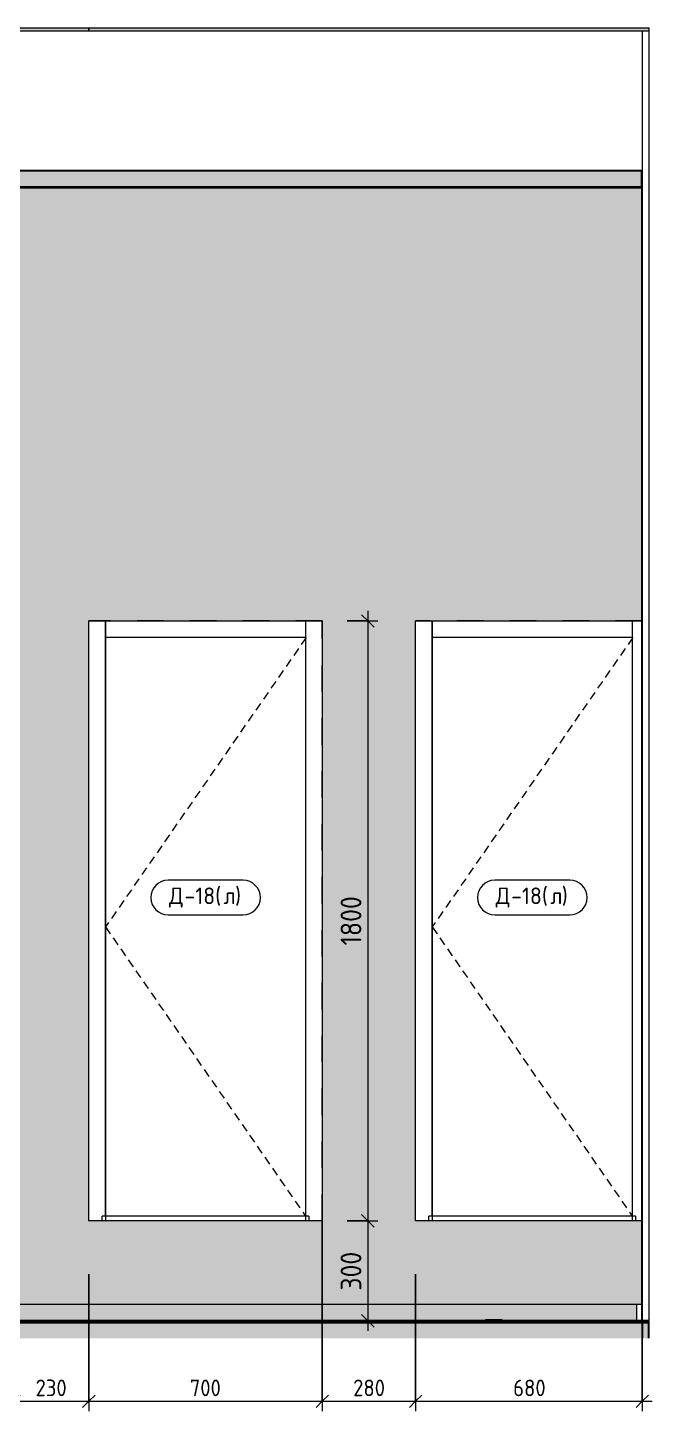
# Model space of a CAD drawing. Header units: millimetres. Extents: x 80461 to 154144, y -1987 to 15370.
# Drawn here: x 130122 to 131996, y 8129 to 12280 of the extents above; entities that cross this region are included whole.
import ezdxf

# ---------------------------------------------------------------- set-up
doc = ezdxf.new("R2010")
doc.units = ezdxf.units.MM
doc.linetypes.add('200_ШТРИХ__ш1_п0_6_', pattern=[40, 25, -15])
doc.linetypes.add('Штрих', pattern=[158.75, 79.375, -79.375])
for name, color, linetype, lineweight in [('A-ANNO-DIMS', 7, 'Continuous', 9), ('A-ANNO-DIMS-25', 7, 'Continuous', 9), ('A-DOOR', 7, 'Continuous', 9), ('A-DOOR-2', 7, 'Штрих', 9), ('A-DOOR-3', 7, '200_ШТРИХ__ш1_п0_6_', 9), ('A-DOOR-FRAM-1', 7, 'Continuous', 9), ('A-DOOR-IDEN', 7, 'Continuous', 9), ('A-FLOR', 7, 'Continuous', 9), ('A-GENM', 7, 'Continuous', 9), ('A-WALL-PATT', 7, 'Continuous', 9), ('I-WALL', 7, 'Continuous', 9)]:
    doc.layers.add(name, color=color, linetype=linetype, lineweight=lineweight)
for name, color, linetype, lineweight, true_color in [('A-CLNG-1', 7, 'Continuous', 9, 0x787878), ('A-CLNG-FNSH-1', 7, 'Continuous', 30, 0x3c3c3c), ('A-FLOR-1', 7, 'Continuous', 9, 0x787878), ('A-FLOR-FNSH-2', 7, 'Continuous', 30, 0x3c3c3c), ('A-WALL-5', 7, 'Continuous', 30, 0x3c3c3c)]:
    doc.layers.add(name, color=color, linetype=linetype, lineweight=lineweight, true_color=true_color)
doc.styles.add('GOST Common_5', font='GOST_Common.ttf', dxfattribs={"height": 50})
doc.styles.add('ISOCPEUR_2', font='isocpeur.ttf', dxfattribs={"width": 0.9, "height": 62.5})
doc.styles.add('ISOCPEUR_3', font='isocpeur.ttf', dxfattribs={"width": 0.9, "height": 50})
doc.dimstyles.new('ISO-2_0_0_9К_Средний_округл2', dxfattribs={"dimscale": 304.8, "dimtxt": 49.799059, "dimasz": 0.123031, "dimexe": 0.098425, "dimexo": 0, "dimgap": 0, "dimtad": 1, "dimdec": 0, "dimrnd": 10, "dimzin": 0, "dimdsep": 46, "dimtxsty": 'ISOCPEUR_3', "dimblk1": 'OBLIQUE', "dimblk2": 'OBLIQUE', "dimsah": 1, "dimcen": 0.09, "dimdle": 0.098425, "dimazin": 0, "dimtfac": 1, "dimtdec": 4, "dimtix": 1, "dimtmove": 0, "dimatfit": 3, "dimfxl": 1, "dimtvp": 1, "dimtolj": 1, "dimtzin": 0, "dimarcsym": 2})
doc.dimstyles.new('ISO-2_5_0_9К_БОЛЬШОЙ_1', dxfattribs={"dimscale": 304.8, "dimtxt": 62.248823, "dimasz": 0.123031, "dimexe": 0.098425, "dimexo": 0.246063, "dimgap": 0, "dimtad": 1, "dimdec": 0, "dimrnd": 10, "dimzin": 0, "dimdsep": 46, "dimtxsty": 'ISOCPEUR_2', "dimblk1": 'OBLIQUE', "dimblk2": 'OBLIQUE', "dimsah": 1, "dimcen": 0.09, "dimdle": 0.098425, "dimazin": 0, "dimtfac": 1, "dimtdec": 4, "dimtix": 1, "dimtmove": 0, "dimatfit": 3, "dimfxl": 1, "dimtvp": 1, "dimtolj": 1, "dimtzin": 0, "dimarcsym": 2})

# ---------------------------------------------------------------- blocks, each defined once
blk = doc.blocks.new('110_Дверь_СКБ_1Ст - д-18 700x2100h_Технический шкаф ЭОМ и СС-23698042-Развертка 3_41-1')
at = {"layer": 'A-DOOR'}
for p, q in [((98450, 10450), (97850, 10450)), ((97850, 8714), (97850, 10450)), ((98450, 10450), (98450, 8714)), ((98450, 8714), (97850, 8714))]:
    blk.add_line(p, q, dxfattribs=at)
at = {"layer": 'A-DOOR-2'}
for p in [(98479, 10500), (97800, 8700), (98479, 10500), (97800, 8700)]:
    blk.add_line(p, (97800, 10500), dxfattribs=at)
at = {"layer": 'A-DOOR-3'}
for p, q in [((98451.4, 10450), (97850, 9582)), ((97850, 9582), (98450, 8714))]:
    blk.add_line(p, q, dxfattribs=at)
at = {"layer": 'A-DOOR-FRAM-1'}
for p, q in [((97850, 10450), (97850, 10500)), ((97850, 10500), (97850, 8700)), ((98450, 10500), (98450, 10450)), ((98450, 10500), (98450, 8700)), ((98450, 10450), (97850, 10450)), ((97840, 8700), (97840, 8714)), ((98460, 8714), (97840, 8714)), ((98460, 8714), (98460, 8700))]:
    blk.add_line(p, q, dxfattribs=at)
blk = doc.blocks.new('110_Дверь_СКБ_1Ст - д-18 700x2100h_Технический шкаф ЭОМ и СС-V3-Развертка 3_41-1')
at = {"layer": 'A-DOOR'}
for p, q in [((97470, 10450), (96870, 10450)), ((96870, 8714), (96870, 10450)), ((97470, 10450), (97470, 8714)), ((97470, 8714), (96870, 8714))]:
    blk.add_line(p, q, dxfattribs=at)
at = {"layer": 'A-DOOR-2'}
for p, q in [((97520, 10500), (96820, 10500)), ((96820, 8700), (96820, 10500)), ((97520, 10500), (96820, 10500)), ((96820, 8700), (96820, 10500)), ((97520, 8700), (97520, 10500)), ((97520, 8700), (97520, 10500))]:
    blk.add_line(p, q, dxfattribs=at)
at = {"layer": 'A-DOOR-3'}
for p, q in [((97471.4, 10450), (96870, 9582)), ((96870, 9582), (97470, 8714))]:
    blk.add_line(p, q, dxfattribs=at)
at = {"layer": 'A-DOOR-FRAM-1'}
for p, q in [((96870, 10450), (96870, 10500)), ((96870, 10500), (96870, 8700)), ((97470, 10500), (97470, 10450)), ((97470, 10500), (97470, 8700)), ((97470, 10450), (96870, 10450)), ((96860, 8700), (96860, 8714)), ((97480, 8714), (96860, 8714)), ((97480, 8714), (97480, 8700))]:
    blk.add_line(p, q, dxfattribs=at)
blk = doc.blocks.new('Плинтус - Плинтус светлый _сад_-33488243-Развертка 3_41-1')
at = {"layer": 'A-GENM'}
blk.add_hatch(color=256, dxfattribs=at).paths.add_polyline_path([(97470, 8400), (98010, 8400), (98010, 8402), (98464, 8402), (98464, 8450), (96580, 8450), (96580, 8400), (97231.7, 8400)])
for q in [(98464, 8450), (96580, 8400)]:
    blk.add_line((96580, 8450), q, dxfattribs=at)
blk = doc.blocks.new('Плинтус - Плинтус светлый _сад_-33488245-Развертка 3_41-1')
at = {"layer": 'A-GENM'}
for p, q in [((98464, 8450), (98479, 8450)), ((98464, 8402), (98464, 8450))]:
    blk.add_line(p, q, dxfattribs=at)
blk = doc.blocks.new('DIMBLOCK21-Развертка 3_41-1')
at = {"layer": 'A-ANNO-DIMS-25'}
for p, q in [((130305.6, 8540), (130305.6, 8128.7)), ((130305.6, 8158.7), (130305.6, 8540)), ((130080.6, 8400), (130080.6, 8128.7)), ((130080.6, 8158.7), (130080.6, 8400)), ((130080.6, 8158.7), (130305.6, 8158.7))]:
    blk.add_line(p, q, dxfattribs=at)
at = {"layer": 'A-ANNO-DIMS-25', "lineweight": 20}
for p, q in [((130080.6, 8158.7), (130061.9, 8139.9)), ((130080.6, 8158.7), (130099.4, 8177.4)), ((130305.6, 8158.7), (130286.9, 8139.9)), ((130305.6, 8158.7), (130324.4, 8177.4))]:
    blk.add_line(p, q, dxfattribs=at)
at = {"layer": 'A-ANNO-DIMS-25', "color": 0, "insert": (130145.7, 8224), "char_height": 50, "width": 113.772, "attachment_point": 1, "line_spacing_factor": 1.149209, "style": 'ISOCPEUR_3'}
blk.add_mtext('230', dxfattribs=at)
blk = doc.blocks.new('_Oblique')
at = {"color": 0, "linetype": 'ByBlock', "lineweight": -2}
blk.add_line((-0.5, -0.5), (0.5, 0.5), dxfattribs=at)
blk = doc.blocks.new('DIMBLOCK22-Развертка 3_41-1')
at = {"layer": 'A-ANNO-DIMS-25'}
for p, q in [((131005.6, 8700), (131005.6, 8128.7)), ((131005.6, 8158.7), (131005.6, 8700)), ((130305.6, 8540), (130305.6, 8128.7)), ((130305.6, 8158.7), (130305.6, 8540)), ((130305.6, 8158.7), (131005.6, 8158.7))]:
    blk.add_line(p, q, dxfattribs=at)
at = {"layer": 'A-ANNO-DIMS-25', "lineweight": 20}
for p, q in [((130305.6, 8158.7), (130286.9, 8139.9)), ((130305.6, 8158.7), (130324.4, 8177.4)), ((131005.6, 8158.7), (130986.9, 8139.9)), ((131005.6, 8158.7), (131024.4, 8177.4))]:
    blk.add_line(p, q, dxfattribs=at)
at = {"layer": 'A-ANNO-DIMS-25', "color": 0, "insert": (130608.2, 8224), "char_height": 50, "width": 113.772, "attachment_point": 1, "line_spacing_factor": 1.149209, "style": 'ISOCPEUR_3'}
blk.add_mtext('700', dxfattribs=at)
blk = doc.blocks.new('DIMBLOCK23-Развертка 3_41-1')
at = {"layer": 'A-ANNO-DIMS-25'}
for p, q in [((131005.6, 8700), (131005.6, 8128.7)), ((131005.6, 8158.7), (131005.6, 8700)), ((131285.6, 8540), (131285.6, 8128.7)), ((131285.6, 8158.7), (131285.6, 8540)), ((131005.6, 8158.7), (131285.6, 8158.7))]:
    blk.add_line(p, q, dxfattribs=at)
at = {"layer": 'A-ANNO-DIMS-25', "lineweight": 20}
for p, q in [((131005.6, 8158.7), (130986.9, 8139.9)), ((131005.6, 8158.7), (131024.4, 8177.4)), ((131285.6, 8158.7), (131266.9, 8139.9)), ((131285.6, 8158.7), (131304.4, 8177.4))]:
    blk.add_line(p, q, dxfattribs=at)
at = {"layer": 'A-ANNO-DIMS-25', "color": 0, "insert": (131098.2, 8224), "char_height": 50, "width": 113.772, "attachment_point": 1, "line_spacing_factor": 1.149209, "style": 'ISOCPEUR_3'}
blk.add_mtext('280', dxfattribs=at)
blk = doc.blocks.new('DIMBLOCK24-Развертка 3_41-1')
at = {"layer": 'A-ANNO-DIMS-25'}
for p, q in [((131285.6, 8540), (131285.6, 8128.7)), ((131285.6, 8158.7), (131285.6, 8540)), ((131965.6, 8400), (131965.6, 8128.7)), ((131965.6, 8158.7), (131965.6, 8400)), ((131285.6, 8158.7), (131995.6, 8158.7))]:
    blk.add_line(p, q, dxfattribs=at)
at = {"layer": 'A-ANNO-DIMS-25', "lineweight": 20}
for p, q in [((131285.6, 8158.7), (131266.9, 8139.9)), ((131285.6, 8158.7), (131304.4, 8177.4)), ((131965.6, 8158.7), (131946.9, 8139.9)), ((131965.6, 8158.7), (131984.4, 8177.4))]:
    blk.add_line(p, q, dxfattribs=at)
at = {"layer": 'A-ANNO-DIMS-25', "color": 0, "insert": (131578.2, 8224), "char_height": 50, "width": 113.772, "attachment_point": 1, "line_spacing_factor": 1.149209, "style": 'ISOCPEUR_3'}
blk.add_mtext('680', dxfattribs=at)
blk = doc.blocks.new('М_двери - Типоразмер_рамка-25223575-Развертка 3_41-1')
at = {"layer": 'A-DOOR-IDEN'}
for p, q in [((85683.9, 9647), (85459.1, 9647)), ((85459.1, 9543), (85683.9, 9543))]:
    blk.add_line(p, q, dxfattribs=at)
for centre, start, end in [((85459.1, 9595), 90, 270), ((85683.9, 9595), 270, 90)]:
    blk.add_arc(centre, 52, start, end, dxfattribs=at)
blk = doc.blocks.new('DIMBLOCK44-Развертка 3_41-1')
at = {"layer": 'A-ANNO-DIMS-25', "lineweight": 20}
for p, q in [((131142.2, 10500), (131123.4, 10518.8)), ((131142.2, 10500), (131160.9, 10481.2)), ((131142.2, 8700), (131123.4, 8718.8)), ((131142.2, 8700), (131160.9, 8681.2))]:
    blk.add_line(p, q, dxfattribs=at)
at = {"layer": 'A-ANNO-DIMS-25'}
for p, q in [((131142.2, 10530), (131142.2, 8700)), ((131080.6, 10500), (131172.2, 10500)), ((131142.2, 10500), (131080.6, 10500)), ((131080.6, 8700), (131172.2, 8700)), ((131142.2, 8700), (131080.6, 8700))]:
    blk.add_line(p, q, dxfattribs=at)
at = {"layer": 'A-ANNO-DIMS-25', "color": 0, "insert": (131060.5, 9526.4), "char_height": 62.5, "width": 176.691, "attachment_point": 1, "rotation": 90, "line_spacing_factor": 1.149209, "style": 'ISOCPEUR_2'}
blk.add_mtext('1800', dxfattribs=at)
blk = doc.blocks.new('DIMBLOCK45-Развертка 3_41-1')
at = {"layer": 'A-ANNO-DIMS-25', "lineweight": 20}
for p, q in [((131142.2, 8700), (131123.4, 8718.8)), ((131142.2, 8700), (131160.9, 8681.2)), ((131142.2, 8400), (131123.4, 8418.7)), ((131142.2, 8400), (131160.9, 8381.2))]:
    blk.add_line(p, q, dxfattribs=at)
at = {"layer": 'A-ANNO-DIMS-25'}
for p, q in [((131080.6, 8700), (131172.2, 8700)), ((131142.2, 8700), (131080.6, 8700)), ((131142.2, 8700), (131142.2, 8370)), ((131093.7, 8400), (131172.2, 8400)), ((131142.2, 8400), (131093.7, 8400))]:
    blk.add_line(p, q, dxfattribs=at)
at = {"layer": 'A-ANNO-DIMS-25', "color": 0, "insert": (131060.5, 8490.7), "char_height": 62.5, "width": 142.215, "attachment_point": 1, "rotation": 90, "line_spacing_factor": 1.149209, "style": 'ISOCPEUR_2'}
blk.add_mtext('300', dxfattribs=at)

msp = doc.modelspace()

# ---------------------------------------------------------------- hatches: boundary and pattern name
at = {"layer": 'A-CLNG-1'}
msp.add_hatch(color=256, dxfattribs=at).paths.add_polyline_path([(125220.7, 11800), (131964.6, 11800), (131964.6, 11850), (118476.6, 11850), (118476.6, 11800), (123529.4, 11800)])
at = {"layer": 'A-FLOR'}
msp.add_hatch(color=256, dxfattribs=at).paths.add_polyline_path([(131545.6, 8400), (131985.8, 8400), (131985.6, 8402), (131545.6, 8402)])
at = {"layer": 'A-FLOR-1'}
for points in [[(131774.4, 8347.7), (131985.6, 8347.7), (131985.6, 8395), (118455.6, 8395), (118455.6, 8347.7), (131668.7, 8347.7)], [(131545.6, 8400), (131545.6, 8402), (131495.6, 8402), (131495.6, 8400)]]:
    msp.add_hatch(color=256, dxfattribs=at).paths.add_polyline_path(points)
at = {"layer": 'A-WALL-PATT'}
h = msp.add_hatch(color=256, dxfattribs=at)
h.paths.add_polyline_path([(130305.6, 8450), (131964.6, 8450), (131964.6, 8700), (131285.6, 8700), (131285.6, 10500), (131964.6, 10500), (131964.6, 11800), (118476.6, 11800), (118476.6, 8450), (118595.6, 8450), (118595.6, 10500), (119545.6, 10500), (119545.6, 8450), (122935.6, 8450), (122935.6, 10500), (123885.6, 10500), (123885.6, 8450), (124785.6, 8450), (124785.6, 10500), (125735.6, 10500), (125735.6, 8450), (126540.6, 8450), (126540.6, 10500), (127940.6, 10500), (127940.6, 8450), (128680.6, 8450), (128680.6, 10500), (130080.6, 10500), (130080.6, 8450), (130294.5, 8450)])
h.paths.add_polyline_path([(130305.6, 8700), (130305.6, 10500), (131005.6, 10500), (131005.6, 8700), (130355.6, 8700)])
h.paths.add_polyline_path([(121685.6, 8700), (120985.6, 8700), (120985.6, 10500), (121685.6, 10500), (121685.6, 8839.3)])
h.paths.add_polyline_path([(120146.8, 8700), (120104, 8700), (120104, 10500), (120804, 10500), (120804, 8700), (120154, 8700)])
h.paths.add_polyline_path([(125845.6, 9259), (125844.6, 9259), (125844.6, 9341), (125926.6, 9341), (125926.6, 9259), (125847.6, 9259)])
h.paths.add_polyline_path([(123995.6, 9259), (123994.6, 9259), (123994.6, 9341), (124076.6, 9341), (124076.6, 9259), (123997.6, 9259)])
h.paths.add_polyline_path([(125857.6, 9260), (125925.6, 9260), (125925.6, 9340), (125845.6, 9340), (125845.6, 9260), (125847.6, 9260)])
h.paths.add_polyline_path([(124075.6, 9260), (124075.6, 9340), (123995.6, 9340), (123995.6, 9260), (124073.6, 9260)])
h.paths.add_polyline_path([(124063.6, 9262), (123997.6, 9262), (123997.6, 9338), (124073.6, 9338), (124073.6, 9262)])
h.paths.add_polyline_path([(125912.6, 9262), (125847.6, 9262), (125847.6, 9338), (125923.6, 9338), (125923.6, 9262), (125913.6, 9262)])
h.paths.add_polyline_path([(125913.6, 9272), (125913.6, 9328), (125857.6, 9328), (125857.6, 9272), (125912.6, 9272)])
h.paths.add_polyline_path([(124007.6, 9272), (124063.6, 9272), (124063.6, 9328), (124007.6, 9328), (124007.6, 9273)])
h.paths.add_polyline_path([(125912.6, 9273), (125858.6, 9273), (125858.6, 9327), (125912.6, 9327)])
h.paths.add_polyline_path([(124008.6, 9273), (124008.6, 9327), (124062.6, 9327), (124062.6, 9273)])
h.paths.add_polyline_path([(128405.6, 9950), (128405.6, 10050), (128505.6, 10050), (128505.6, 9950), (128486.8, 9950)])
h.paths.add_polyline_path([(129330.6, 10650), (129330.6, 10750), (129430.6, 10750), (129430.6, 10650)])
at = {"layer": 'I-WALL'}
for points in [[(130301.9, 12270), (130305.6, 12270), (130305.6, 12280), (128285.6, 12280), (128285.6, 12270), (130294.5, 12270)], [(131964.6, 12270), (131985.6, 12270), (131985.6, 12280), (130305.6, 12280), (130305.6, 12270), (131563, 12270)], [(131985.6, 8402), (131985.8, 8402), (131985.6, 8470.6)], [(131985.6, 8347.7), (131985.8, 8347.7), (131985.6, 8360)]]:
    msp.add_hatch(color=256, dxfattribs=at).paths.add_polyline_path(points)

# ---------------------------------------------------------------- linework, layer by layer
at = {"layer": 'A-CLNG-FNSH-1'}
for p, q in [((131964.6, 11850), (118476.6, 11850)), ((131964.6, 11800), (131964.6, 11850)), ((131964.6, 11801), (118476.6, 11801)), ((118476.6, 11800), (131964.6, 11800))]:
    msp.add_line(p, q, dxfattribs=at)
at = {"layer": 'A-FLOR'}
for p, q in [((118455.6, 12280), (131985.8, 12280)), ((131545.6, 8402), (131985.8, 8402))]:
    msp.add_line(p, q, dxfattribs=at)
at = {"layer": 'A-FLOR-FNSH-2'}
for p, q in [((131985.8, 8400), (118455.6, 8400)), ((118455.6, 8395), (131985.8, 8395)), ((131545.6, 8402), (131495.6, 8402)), ((131495.6, 8402), (131495.6, 8400)), ((131545.6, 8400), (131545.6, 8402))]:
    msp.add_line(p, q, dxfattribs=at)
at = {"layer": 'A-WALL-5'}
for p, q in [((131965.6, 8400), (131965.6, 8347.7)), ((131985.6, 8347.7), (131985.6, 8400))]:
    msp.add_line(p, q, dxfattribs=at)
at = {"layer": 'I-WALL'}
for p, q in [((131985.6, 12270), (118455.6, 12270)), ((130305.6, 12270), (130305.6, 12280)), ((130305.6, 12280), (130305.6, 12270)), ((131965.6, 12270), (131965.6, 8402)), ((131985.6, 12280), (131985.6, 8402)), ((131964.6, 8402), (131964.6, 11800)), ((131964.6, 11800), (131965.6, 11800)), ((130305.6, 8700), (130305.6, 10500)), ((130305.6, 10500), (131005.6, 10500)), ((131005.6, 10500), (131005.6, 8700)), ((131285.6, 8700), (131285.6, 10500)), ((131285.6, 10500), (131964.6, 10500)), ((131005.6, 8700), (130305.6, 8700)), ((131964.6, 8700), (131285.6, 8700)), ((131985.6, 8400), (131985.6, 8395))]:
    msp.add_line(p, q, dxfattribs=at)

# ---------------------------------------------------------------- block references
at = {"layer": 'A-DOOR'}
for name in ['110_Дверь_СКБ_1Ст - д-18 700x2100h_Технический шкаф ЭОМ и СС-V3-Развертка 3_41-1', '110_Дверь_СКБ_1Ст - д-18 700x2100h_Технический шкаф ЭОМ и СС-23698042-Развертка 3_41-1']:
    msp.add_blockref(name, (33485.6, 0), dxfattribs=at)
at = {"layer": 'A-DOOR-IDEN'}
for p in [(45084.1, 75), (46064.1, 75)]:
    msp.add_blockref('М_двери - Типоразмер_рамка-25223575-Развертка 3_41-1', p, dxfattribs=at)
at = {"layer": 'A-GENM'}
for name in ['Плинтус - Плинтус светлый _сад_-33488243-Развертка 3_41-1', 'Плинтус - Плинтус светлый _сад_-33488245-Развертка 3_41-1']:
    msp.add_blockref(name, (33485.6, 0), dxfattribs=at)

# ---------------------------------------------------------------- texts
at = {"layer": 'A-DOOR-IDEN', "char_height": 50, "attachment_point": 1, "style": 'GOST Common_5'}
for s, insert, width in [('\\fGOST Common|b0|i0|c204|p34|;Д', (130545.8, 9700.3), 56.118), ('-18(', (130592.1, 9700.3), 142.3), ('\\fGOST Common|b0|i0|c204|p34|;л', (130709.5, 9700.3), 42.089), ('\\fGOST Common|b0|i0|c204|p34|;)', (130744.2, 9700.3), 24.051), ('\\fGOST Common|b0|i0|c204|p34|;Д', (131525.8, 9700.3), 56.118), ('-18(', (131572.1, 9700.3), 142.3), ('\\fGOST Common|b0|i0|c204|p34|;л', (131689.5, 9700.3), 42.089), ('\\fGOST Common|b0|i0|c204|p34|;)', (131724.2, 9700.3), 24.051)]:
    msp.add_mtext(s, dxfattribs=dict(at, insert=insert, width=width))

# ---------------------------------------------------------------- dimensions: what is measured, and where the dimension line sits
at = {"layer": 'A-ANNO-DIMS'}
for base, p1, p2, override, picture, middle in [((131142.2, 8700), (131005.6, 10500), (131005.6, 8700), {"dimpost": '<>', "dimfxl": 1800}, 'DIMBLOCK44-Развертка 3_41-1', (131110.9, 9600)), ((131142.2, 8400), (131005.6, 8700), (131168.7, 8400), {"dimpost": '<>', "dimfxl": 341.465288}, 'DIMBLOCK45-Развертка 3_41-1', (131110.9, 8550))]:
    dim = msp.add_linear_dim(base=base, p1=p1, p2=p2, angle=90, dimstyle='ISO-2_5_0_9К_БОЛЬШОЙ_1', override=override, dxfattribs=at)
    dim.commit()
    dim.dimension.update_dxf_attribs({"geometry": picture, "text_midpoint": middle})
for base, p1, p2, override, picture, middle in [((131005.6, 8158.7), (130305.6, 8540), (131005.6, 8700), {"dimpost": '<>', "dimfxl": 718.052923}, 'DIMBLOCK22-Развертка 3_41-1', (130655.6, 8183.7)), ((131285.6, 8158.7), (131005.6, 8700), (131285.6, 8540), {"dimpost": '<>', "dimfxl": 322.490276}, 'DIMBLOCK23-Развертка 3_41-1', (131145.6, 8183.7)), ((130305.6, 8158.7), (130080.6, 8400), (130305.6, 8540), {"dimpost": '<>', "dimfxl": 265}, 'DIMBLOCK21-Развертка 3_41-1', (130193.1, 8183.7)), ((131965.6, 8158.7), (131285.6, 8540), (131965.6, 8400), {"dimpost": '<>', "dimfxl": 694.262237}, 'DIMBLOCK24-Развертка 3_41-1', (131625.6, 8183.7))]:
    dim = msp.add_linear_dim(base=base, p1=p1, p2=p2, dimstyle='ISO-2_0_0_9К_Средний_округл2', override=override, dxfattribs=at)
    dim.commit()
    dim.dimension.update_dxf_attribs({"geometry": picture, "text_midpoint": middle})

doc.saveas('drawing.dxf')
